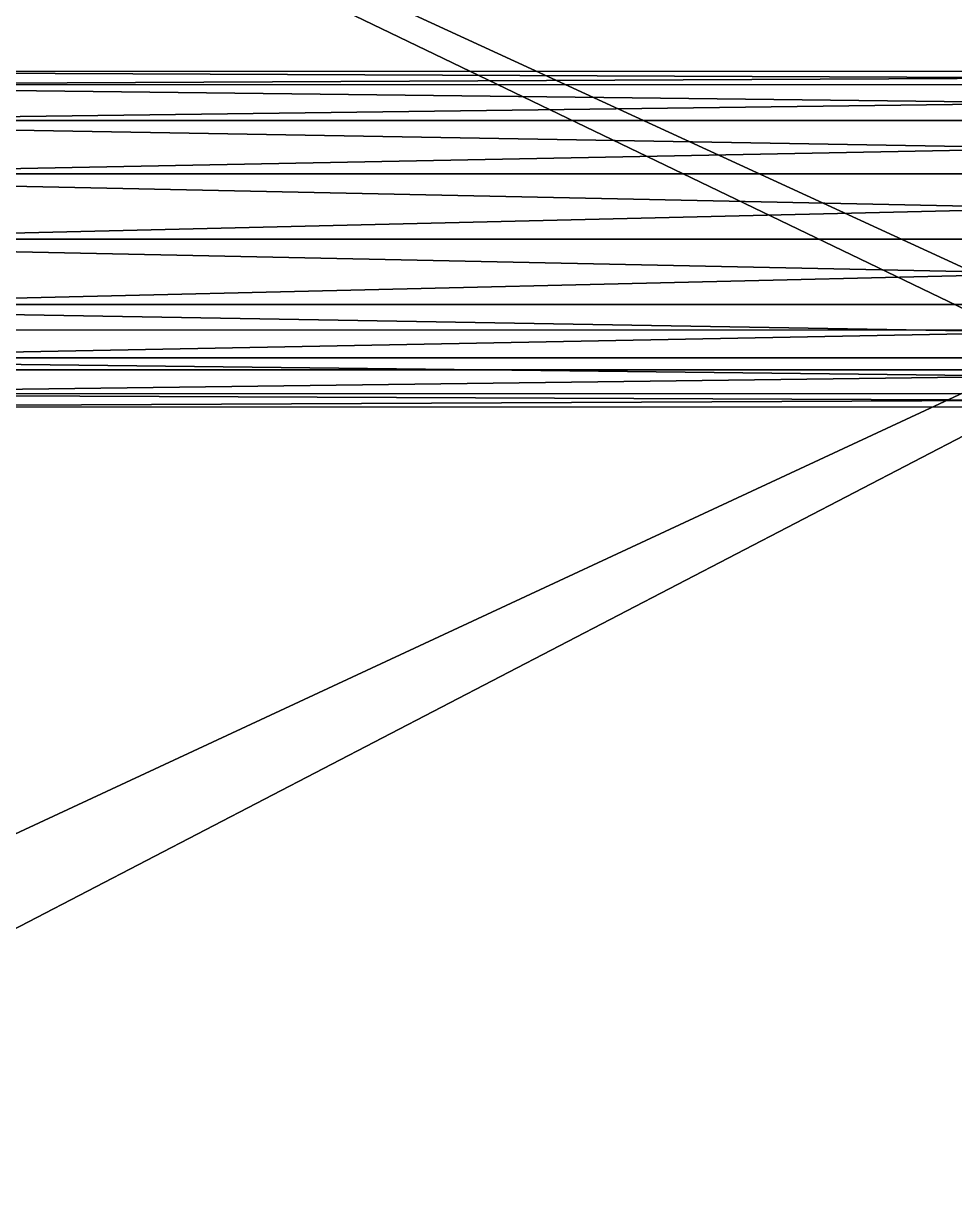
# Model space of a CAD drawing. Header units: centimetres. Extents: x -166 to 88, y -218 to 34.
# Drawn here: x -17.49 to -13.32, y 18.36 to 23.61 of the extents above; entities that cross this region are included whole.
import ezdxf

# ---------------------------------------------------------------- set-up
doc = ezdxf.new("R2010")
doc.units = ezdxf.units.CM
doc.layers.get('0').update_dxf_attribs({"color": 194})

msp = doc.modelspace()

# ---------------------------------------------------------------- meshes
at = {"color": 213}
mesh = msp.add_polyface(dxfattribs=at)
corners = [(-21.9511, 32.1928, 11.1799), (-21.9511, 30.06, 10.6612), (-35.437, 30.06, 10.6612), (-12.7147, 30.06, 10.6612), (-12.7147, 32.1928, 11.1799), (-12.7153, 30.0603, 75.5645), (-12.716, 26.506, 75.8258), (-5.7045, 26.5081, 75.8258), (-21.9511, 26.5053, 75.8258), (-21.9511, 30.06, 75.5645), (-33.297, 30.06, 75.5645), (-33.297, 26.5053, 75.8258), (-21.9268, 22.2392, 75.8744), (-33.2843, 22.2392, 75.8744), (-12.6788, 22.2402, 75.8744), (-33.1685, 14.4145, 75.1796), (-21.7078, 14.4145, 75.1796), (-21.8538, 17.9721, 75.6718), (-33.2461, 17.9721, 75.6718), (-12.3389, 14.416, 75.1796), (-12.5658, 17.9735, 75.6718), (-33.0385, 12.2768, 74.3592), (-21.4646, 12.2768, 74.3592), (-32.8736, 11.2041, 72.6421), (-11.9602, 12.2782, 74.3592), (-21.9511, 26.5053, 10.35), (-35.437, 26.5053, 10.35), (-12.7147, 26.5053, 10.35), (-12.7147, 22.0619, 10.1944), (-21.9511, 22.0619, 10.1944), (-35.437, 22.0619, 10.1944), (-12.7147, 12.642, 10.1425), (-12.7147, 17.2631, 10.1425), (-5.6996, 17.2631, 10.1425), (-35.437, 12.642, 10.1425), (-35.437, 17.2631, 10.1425), (-21.9511, 17.2631, 10.1425), (-21.9511, 12.642, 10.1425), (-21.9511, 32.1928, 75.129), (-33.297, 32.1928, 75.129), (-12.715, 32.1929, 75.129), (-12.7148, 33.2592, 74.5267)]
mesh.append_faces([[corners[k] for k in face] for face in [(0, 1, 2, 0), (3, 1, 0, 3), (0, 4, 3, 0), (5, 6, 7, 5), (8, 9, 10, 8), (10, 11, 8, 10), (12, 8, 11, 12), (11, 13, 12, 11), (14, 6, 8, 14), (8, 12, 14, 8), (5, 9, 8, 5), (8, 6, 5, 8), (15, 16, 17, 15), (17, 18, 15, 17), (19, 20, 17, 19), (17, 16, 19, 17), (14, 12, 17, 14), (17, 20, 14, 17), (18, 17, 12, 18), (12, 13, 18, 12), (21, 22, 16, 21), (16, 15, 21, 16), (22, 21, 23, 22), (19, 16, 22, 19), (22, 24, 19, 22), (2, 1, 25, 2), (25, 26, 2, 25), (3, 27, 25, 3), (25, 1, 3, 25), (28, 29, 25, 28), (25, 27, 28, 25), (25, 29, 30, 25), (31, 32, 33, 31), (34, 35, 36, 34), (36, 37, 34, 36), (30, 29, 36, 30), (36, 35, 30, 36), (28, 32, 36, 28), (36, 29, 28, 36), (31, 37, 36, 31), (36, 32, 31, 36), (9, 38, 39, 9), (39, 10, 9, 39), (5, 40, 38, 5), (38, 9, 5, 38), (38, 40, 41, 38)]], dxfattribs={"vtx2": -1, "vtx3": -1, "color": 213})
at = {"color": 56}
mesh = msp.add_polyface(dxfattribs=at)
corners = [(-18.6712, 22.6456, -2.0385), (-18.7298, 22.3537, -1.9717), (-18.7298, 22.0399, -2.6172), (-18.6712, 22.6456, -0.5064), (-18.6714, 22.6458, 8.5339), (-18.7307, 22.9374, 8.5933), (-6.2668, 22.9402, 8.5937), (-18.8916, 23.1756, 8.7545), (-6.2668, 23.1783, 8.7547), (-19.1301, 23.3361, 8.9932), (-6.2669, 23.3388, 8.9933), (-19.4218, 23.3947, 9.2851), (-6.2668, 23.3975, 9.2851), (-19.7134, 23.3353, 9.5768), (-6.2667, 23.3381, 9.5768), (-19.9515, 23.1742, 9.815), (-6.2666, 23.177, 9.8149), (-20.112, 22.9356, 9.9755), (-6.2665, 22.9385, 9.9754), (-20.1707, 22.6438, 10.0341), (-6.2663, 22.6467, 10.0341), (-20.1114, 22.3522, 9.9747), (-6.2662, 22.355, 9.9747), (-19.9505, 22.114, 9.8135), (-6.2661, 22.1168, 9.8136), (-19.712, 21.9535, 9.5748), (-6.2661, 21.9563, 9.5751), (-19.4203, 21.8949, 9.2829), (-6.2661, 21.8977, 9.2833), (-19.1287, 21.9543, 8.9912), (-6.2662, 21.9571, 8.9916), (-18.8906, 22.1154, 8.753), (-6.2663, 22.1181, 8.7534), (-18.7301, 22.354, 8.5925), (-6.2665, 22.3567, 8.5929), (-6.2666, 22.6485, 8.5343)]
mesh.append_faces([[corners[k] for k in face] for face in [(0, 1, 2, 0), (1, 0, 3, 1), (4, 5, 6, 4), (5, 7, 8, 5), (8, 6, 5, 8), (7, 9, 10, 7), (10, 8, 7, 10), (9, 11, 12, 9), (12, 10, 9, 12), (11, 13, 14, 11), (14, 12, 11, 14), (13, 15, 16, 13), (16, 14, 13, 16), (15, 17, 18, 15), (18, 16, 15, 18), (17, 19, 20, 17), (20, 18, 17, 20), (19, 21, 22, 19), (22, 20, 19, 22), (21, 23, 24, 21), (24, 22, 21, 24), (23, 25, 26, 23), (26, 24, 23, 26), (25, 27, 28, 25), (28, 26, 25, 28), (27, 29, 30, 27), (30, 28, 27, 30), (29, 31, 32, 29), (32, 30, 29, 32), (31, 33, 34, 31), (34, 32, 31, 34), (33, 4, 35, 33), (35, 34, 33, 35)]], dxfattribs={"vtx2": -1, "vtx3": -1, "color": 56})
mesh = msp.add_polyface(dxfattribs=at)
corners = [(-6.2668, 22.9402, 8.5937), (-6.2666, 22.6485, 8.5343), (-18.6714, 22.6458, 8.5339), (6.921, 22.9478, 8.5942), (6.9212, 22.6561, 8.5348), (-6.2668, 23.1783, 8.7547), (6.9208, 23.1859, 8.7552), (-6.2669, 23.3388, 8.9933), (6.9207, 23.3464, 8.9938), (-6.2668, 23.3975, 9.2851), (6.9208, 23.4051, 9.2856), (-6.2667, 23.3381, 9.5768), (6.9209, 23.3457, 9.5773), (-6.2666, 23.177, 9.8149), (6.921, 23.1846, 9.8154), (-6.2665, 22.9385, 9.9754), (6.9212, 22.9461, 9.9759), (-6.2663, 22.6467, 10.0341), (6.9215, 22.6543, 10.0346), (-6.2662, 22.355, 9.9747), (6.9217, 22.3626, 9.9752), (-6.2661, 22.1168, 9.8136), (6.9219, 22.1244, 9.8141), (-6.2661, 21.9563, 9.5751), (6.922, 21.9639, 9.5756), (-6.2661, 21.8977, 9.2833), (6.922, 21.9053, 9.2838), (-6.2662, 21.9571, 8.9916), (6.9219, 21.9647, 8.9921), (-6.2663, 22.1181, 8.7534), (6.9217, 22.1257, 8.7539), (-6.2665, 22.3567, 8.5929), (6.9215, 22.3643, 8.5934)]
mesh.append_faces([[corners[k] for k in face] for face in [(0, 1, 2, 0), (1, 0, 3, 1), (3, 4, 1, 3), (0, 5, 6, 0), (6, 3, 0, 6), (5, 7, 8, 5), (8, 6, 5, 8), (7, 9, 10, 7), (10, 8, 7, 10), (9, 11, 12, 9), (12, 10, 9, 12), (11, 13, 14, 11), (14, 12, 11, 14), (13, 15, 16, 13), (16, 14, 13, 16), (15, 17, 18, 15), (18, 16, 15, 18), (17, 19, 20, 17), (20, 18, 17, 20), (19, 21, 22, 19), (22, 20, 19, 22), (21, 23, 24, 21), (24, 22, 21, 24), (23, 25, 26, 23), (26, 24, 23, 26), (25, 27, 28, 25), (28, 26, 25, 28), (27, 29, 30, 27), (30, 28, 27, 30), (29, 31, 32, 29), (32, 30, 29, 32), (31, 1, 4, 31), (4, 32, 31, 4)]], dxfattribs={"vtx2": -1, "vtx3": -1, "color": 56})

doc.saveas('drawing.dxf')
